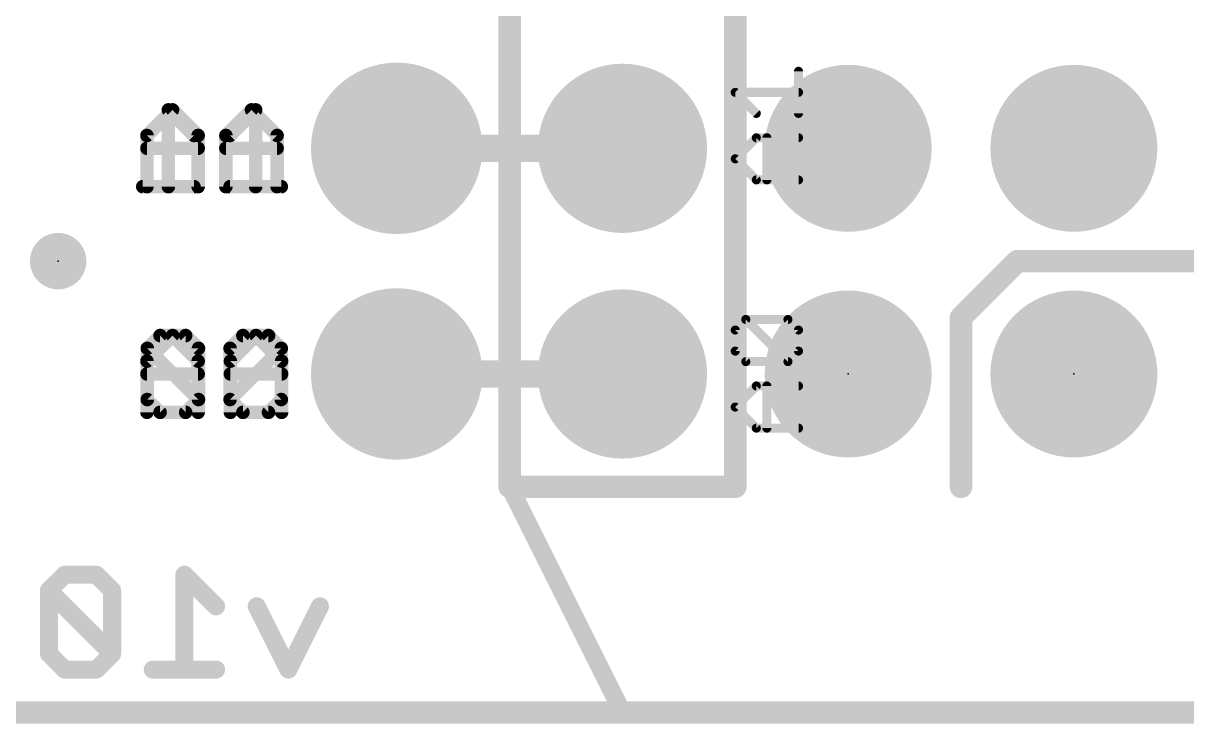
# Model space of a CAD drawing. Extents: x -32 to 75, y -23 to 37.
# Drawn here: x 5.96 to 19.05, y -0.13 to 7.76 of the extents above; entities that cross this region are included whole.
import ezdxf

# ---------------------------------------------------------------- set-up
doc = ezdxf.new("R2010")
doc.units = 0
for name, color, linetype in [('1', 12, 'CONTINUOUS'), ('16', 132, 'CONTINUOUS'), ('17', 110, 'CONTINUOUS'), ('20', 53, 'CONTINUOUS'), ('21', 41, 'CONTINUOUS'), ('22', 40, 'CONTINUOUS'), ('23', 53, 'CONTINUOUS'), ('24', 53, 'CONTINUOUS'), ('51', 53, 'CONTINUOUS')]:
    doc.layers.add(name, color=color, linetype=linetype)

# ---------------------------------------------------------------- blocks, each defined once
blk = doc.blocks.new('PIE')
at = {"const_width": 0.5}
blk.add_lwpolyline([(0, -0.25, 1), (0, 0.25, 1), (0, -0.25)], format="xyb", dxfattribs=at)
blk = doc.blocks.new('ROUNDP')
at = {"const_width": 0.5}
blk.add_lwpolyline([(0, -0.25, 1), (0, 0.25, 1), (0, -0.25)], format="xyb", dxfattribs=at)
blk = doc.blocks.new('RECT')
blk.add_solid([(-0.5, -0.5), (0.5, -0.5), (-0.5, 0.5), (0.5, 0.5)])

msp = doc.modelspace()

# ---------------------------------------------------------------- linework, layer by layer
at = {"layer": '1'}
for points, const_width in [([(10.16, 6.35), (12.7, 6.35)], 0.3048), ([(10.16, 6.35), (12.7, 6.35)], 0.3048), ([(16.51, 4.445), (17.145, 5.08)], 0.254), ([(17.145, 5.08), (34.29, 5.08)], 0.254), ([(16.51, 2.54), (16.51, 4.445)], 0.254), ([(10.16, 3.81), (12.7, 3.81)], 0.3048), ([(10.16, 3.81), (12.7, 3.81)], 0.3048), ([(0, 0), (43.18, 0)], 0.254)]:
    msp.add_lwpolyline(points, dxfattribs=dict(at, const_width=const_width))
for points, const_width in [([(10.16, 6.4262, 1), (10.16, 6.2738)], 0.1524), ([(10.16, 6.4262, 1), (10.16, 6.2738)], 0.1524), ([(12.7, 6.2738, 1), (12.7, 6.4262)], 0.1524), ([(12.7, 6.2738, 1), (12.7, 6.4262)], 0.1524), ([(17.145, 5.1435, 1), (17.145, 5.0165)], 0.127), ([(17.1899, 5.0351, 1), (17.1001, 5.1249)], 0.127), ([(16.5735, 4.445, 1), (16.4465, 4.445)], 0.127), ([(16.4651, 4.4899, 1), (16.5549, 4.4001)], 0.127), ([(10.16, 3.8862, 1), (10.16, 3.7338)], 0.1524), ([(10.16, 3.8862, 1), (10.16, 3.7338)], 0.1524), ([(12.7, 3.7338, 1), (12.7, 3.8862)], 0.1524), ([(12.7, 3.7338, 1), (12.7, 3.8862)], 0.1524), ([(16.4465, 2.54, 1), (16.5735, 2.54)], 0.127)]:
    msp.add_lwpolyline(points, format="xyb", dxfattribs=dict(at, const_width=const_width))
at = {"layer": '16'}
for points, const_width in [([(6.4238, 1.5503), (6.2458, 1.3724)], 0.2032), ([(6.7797, 1.5503), (6.4238, 1.5503)], 0.2032), ([(6.9576, 1.3724), (6.7797, 1.5503)], 0.2032), ([(8.127, 1.1944), (7.7711, 1.5503)], 0.2032), ([(7.7711, 1.5503), (7.7711, 0.4826)], 0.2032), ([(6.2458, 1.3724), (6.2458, 0.6606)], 0.2032), ([(6.9576, 0.6606), (6.2458, 1.3724)], 0.2032), ([(6.9576, 0.6606), (6.9576, 1.3724)], 0.2032), ([(8.9405, 0.4826), (8.5846, 1.1944)], 0.2032), ([(9.2964, 1.1944), (8.9405, 0.4826)], 0.2032), ([(6.2458, 0.6606), (6.4238, 0.4826)], 0.2032), ([(6.7797, 0.4826), (6.9576, 0.6606)], 0.2032), ([(6.4238, 0.4826), (6.7797, 0.4826)], 0.2032), ([(8.127, 0.4826), (7.4152, 0.4826)], 0.2032), ([(0, 0), (43.18, 0)], 0.254)]:
    msp.add_lwpolyline(points, dxfattribs=dict(at, const_width=const_width))
at = {"layer": '16', "const_width": 0.1016}
for points in [[(6.4238, 1.6011, 1), (6.4238, 1.4995)], [(6.4597, 1.5144, 1), (6.3878, 1.5862)], [(6.8156, 1.5862, 1), (6.7437, 1.5144)], [(6.7797, 1.4995, 1), (6.7797, 1.6011)], [(7.807, 1.5862, 1), (7.7352, 1.5144)], [(7.8219, 1.5503, 1), (7.7203, 1.5503)], [(6.2966, 1.3724, 1), (6.195, 1.3724)], [(6.2817, 1.4083, 1), (6.2099, 1.3364)], [(6.2099, 1.4083, 1), (6.2817, 1.3364)], [(7.0084, 1.3724, 1), (6.9068, 1.3724)], [(6.9217, 1.3364, 1), (6.9935, 1.4083)], [(8.0911, 1.1585, 1), (8.1629, 1.2303)], [(8.63, 1.2171, 1), (8.5392, 1.1717)], [(9.3418, 1.1717, 1), (9.251, 1.2171)], [(6.2817, 0.6965, 1), (6.2099, 0.6246)], [(6.195, 0.6606, 1), (6.2966, 0.6606)], [(6.9068, 0.6606, 1), (7.0084, 0.6606)], [(6.9935, 0.6246, 1), (6.9217, 0.6965)], [(6.9217, 0.6246, 1), (6.9935, 0.6965)], [(6.4238, 0.5334, 1), (6.4238, 0.4318)], [(6.3878, 0.4467, 1), (6.4597, 0.5185)], [(6.7437, 0.5185, 1), (6.8156, 0.4467)], [(6.7797, 0.4318, 1), (6.7797, 0.5334)], [(7.4152, 0.5334, 1), (7.4152, 0.4318)], [(7.7203, 0.4826, 1), (7.8219, 0.4826)], [(8.127, 0.4318, 1), (8.127, 0.5334)], [(8.8951, 0.5053, 1), (8.9859, 0.4599)], [(8.8951, 0.4599, 1), (8.9859, 0.5053)]]:
    msp.add_lwpolyline(points, format="xyb", dxfattribs=at)
at = {"layer": '20', "const_width": 0.2032}
msp.add_lwpolyline([(40.64, 0), (2.54, 0)], dxfattribs=at)
at = {"layer": '21'}
for points, const_width in [([(11.43, 2.54), (11.43, 35.56)], 0.2032), ([(11.43, 2.54), (11.43, 33.02)], 0.254), ([(13.97, 33.02), (13.97, 2.54)], 0.254), ([(7.3492, 6.4944), (7.6373, 6.7825)], 0.1524), ([(7.6373, 6.7825), (7.9254, 6.4944)], 0.1524), ([(8.2847, 6.4944), (8.5728, 6.7825)], 0.1524), ([(8.5728, 6.7825), (8.5728, 5.9182)], 0.1524), ([(7.3492, 5.9182), (7.3492, 6.4944)], 0.1524), ([(7.9254, 6.4944), (7.9254, 5.9182)], 0.1524), ([(7.3492, 6.3504), (7.9254, 6.3504)], 0.1524), ([(8.2847, 5.9182), (8.8609, 5.9182)], 0.1524), ([(7.3492, 3.9544), (7.6373, 4.2425)], 0.1524), ([(7.6373, 4.2425), (7.9254, 3.9544)], 0.1524), ([(8.2847, 4.0985), (8.4287, 4.2425)], 0.1524), ([(8.4287, 4.2425), (8.7169, 4.2425)], 0.1524), ([(8.7169, 4.2425), (8.8609, 4.0985)], 0.1524), ([(8.2847, 3.5223), (8.2847, 4.0985)], 0.1524), ([(8.2847, 3.5223), (8.8609, 4.0985)], 0.1524), ([(8.8609, 4.0985), (8.8609, 3.5223)], 0.1524), ([(7.3492, 3.3782), (7.3492, 3.9544)], 0.1524), ([(7.9254, 3.9544), (7.9254, 3.3782)], 0.1524), ([(7.3492, 3.8104), (7.9254, 3.8104)], 0.1524), ([(8.4287, 3.3782), (8.2847, 3.5223)], 0.1524), ([(8.8609, 3.5223), (8.7169, 3.3782)], 0.1524), ([(8.7169, 3.3782), (8.4287, 3.3782)], 0.1524), ([(13.97, 2.54), (11.43, 2.54)], 0.254), ([(12.7, 0), (11.43, 2.54)], 0.2032), ([(30.48, 0), (12.7, 0)], 0.2032)]:
    msp.add_lwpolyline(points, dxfattribs=dict(at, const_width=const_width))
for points, const_width in [([(7.6642, 6.8095, 1), (7.6103, 6.7556)], 0.0762), ([(7.6642, 6.7556, 1), (7.6103, 6.8095)], 0.0762), ([(8.6109, 6.7825, 1), (8.5347, 6.7825)], 0.0762), ([(8.5997, 6.7556, 1), (8.5459, 6.8095)], 0.0762), ([(7.3222, 6.5214, 1), (7.3761, 6.4675)], 0.0762), ([(7.3873, 6.4944, 1), (7.3111, 6.4944)], 0.0762), ([(7.9635, 6.4944, 1), (7.8873, 6.4944)], 0.0762), ([(7.8984, 6.4675, 1), (7.9523, 6.5214)], 0.0762), ([(8.2577, 6.5214, 1), (8.3116, 6.4675)], 0.0762), ([(7.3492, 6.3885, 1), (7.3492, 6.3123)], 0.0762), ([(7.9254, 6.3123, 1), (7.9254, 6.3885)], 0.0762), ([(7.3111, 5.9182, 1), (7.3873, 5.9182)], 0.0762), ([(7.8873, 5.9182, 1), (7.9635, 5.9182)], 0.0762), ([(8.2847, 5.9563, 1), (8.2847, 5.8801)], 0.0762), ([(8.5347, 5.9182, 1), (8.6109, 5.9182)], 0.0762), ([(8.8609, 5.8801, 1), (8.8609, 5.9563)], 0.0762), ([(7.6642, 4.2695, 1), (7.6103, 4.2156)], 0.0762), ([(7.6642, 4.2156, 1), (7.6103, 4.2695)], 0.0762), ([(8.4287, 4.2806, 1), (8.4287, 4.2044)], 0.0762), ([(8.4557, 4.2156, 1), (8.4018, 4.2695)], 0.0762), ([(8.7438, 4.2695, 1), (8.6899, 4.2156)], 0.0762), ([(8.7169, 4.2044, 1), (8.7169, 4.2806)], 0.0762), ([(8.2577, 4.1254, 1), (8.3116, 4.0715)], 0.0762), ([(8.3228, 4.0985, 1), (8.2466, 4.0985)], 0.0762), ([(8.899, 4.0985, 1), (8.8228, 4.0985)], 0.0762), ([(8.8878, 4.0715, 1), (8.834, 4.1254)], 0.0762), ([(8.834, 4.0715, 1), (8.8878, 4.1254)], 0.0762), ([(7.3222, 3.9814, 1), (7.3761, 3.9275)], 0.0762), ([(7.3873, 3.9544, 1), (7.3111, 3.9544)], 0.0762), ([(7.9635, 3.9544, 1), (7.8873, 3.9544)], 0.0762), ([(7.8984, 3.9275, 1), (7.9523, 3.9814)], 0.0762), ([(7.3492, 3.8485, 1), (7.3492, 3.7723)], 0.0762), ([(7.9254, 3.7723, 1), (7.9254, 3.8485)], 0.0762), ([(8.3116, 3.5492, 1), (8.2577, 3.4953)], 0.0762), ([(8.2577, 3.5492, 1), (8.3116, 3.4953)], 0.0762), ([(8.2466, 3.5223, 1), (8.3228, 3.5223)], 0.0762), ([(8.8228, 3.5223, 1), (8.899, 3.5223)], 0.0762), ([(8.8878, 3.4953, 1), (8.834, 3.5492)], 0.0762), ([(7.3111, 3.3782, 1), (7.3873, 3.3782)], 0.0762), ([(7.8873, 3.3782, 1), (7.9635, 3.3782)], 0.0762), ([(8.4287, 3.4163, 1), (8.4287, 3.3401)], 0.0762), ([(8.4018, 3.3513, 1), (8.4557, 3.4051)], 0.0762), ([(8.6899, 3.4051, 1), (8.7438, 3.3513)], 0.0762), ([(8.7169, 3.3401, 1), (8.7169, 3.4163)], 0.0762), ([(11.43, 2.6035, 1), (11.43, 2.4765)], 0.127), ([(11.4754, 2.5627, 1), (11.3846, 2.5173)], 0.1016), ([(13.97, 2.4765, 1), (13.97, 2.6035)], 0.127), ([(11.3665, 2.54, 1), (11.4935, 2.54)], 0.127), ([(11.3792, 2.54, 1), (11.4808, 2.54)], 0.1016), ([(13.9065, 2.54, 1), (14.0335, 2.54)], 0.127), ([(12.7, 0.0508, 1), (12.7, -0.0508)], 0.1016), ([(12.6546, -0.0227, 1), (12.7454, 0.0227)], 0.1016)]:
    msp.add_lwpolyline(points, format="xyb", dxfattribs=dict(at, const_width=const_width))
at = {"layer": '22'}
for points, const_width in [([(11.43, 33.02), (11.43, 2.54)], 0.254), ([(13.97, 2.54), (13.97, 29.21)], 0.254), ([(7.8783, 6.4944), (7.5902, 6.7825)], 0.1524), ([(7.5902, 6.7825), (7.5902, 5.9182)], 0.1524), ([(8.5257, 6.7825), (8.2376, 6.4944)], 0.1524), ([(8.8138, 6.4944), (8.5257, 6.7825)], 0.1524), ([(8.2376, 6.4944), (8.2376, 5.9182)], 0.1524), ([(8.8138, 5.9182), (8.8138, 6.4944)], 0.1524), ([(8.8138, 6.3504), (8.2376, 6.3504)], 0.1524), ([(7.8783, 5.9182), (7.3021, 5.9182)], 0.1524), ([(7.4969, 4.2425), (7.3529, 4.0985)], 0.1524), ([(7.785, 4.2425), (7.4969, 4.2425)], 0.1524), ([(7.9291, 4.0985), (7.785, 4.2425)], 0.1524), ([(8.5765, 4.2425), (8.2884, 3.9544)], 0.1524), ([(8.8646, 3.9544), (8.5765, 4.2425)], 0.1524), ([(7.3529, 4.0985), (7.3529, 3.5223)], 0.1524), ([(7.9291, 3.5223), (7.3529, 4.0985)], 0.1524), ([(7.9291, 3.5223), (7.9291, 4.0985)], 0.1524), ([(8.2884, 3.9544), (8.2884, 3.3782)], 0.1524), ([(8.8646, 3.3782), (8.8646, 3.9544)], 0.1524), ([(8.8646, 3.8104), (8.2884, 3.8104)], 0.1524), ([(7.3529, 3.5223), (7.4969, 3.3782)], 0.1524), ([(7.785, 3.3782), (7.9291, 3.5223)], 0.1524), ([(7.4969, 3.3782), (7.785, 3.3782)], 0.1524), ([(11.43, 2.54), (13.97, 2.54)], 0.254)]:
    msp.add_lwpolyline(points, dxfattribs=dict(at, const_width=const_width))
for points, const_width in [([(7.6171, 6.8095, 1), (7.5632, 6.7556)], 0.0762), ([(7.6283, 6.7825, 1), (7.5521, 6.7825)], 0.0762), ([(8.5526, 6.8095, 1), (8.4987, 6.7556)], 0.0762), ([(8.5526, 6.7556, 1), (8.4987, 6.8095)], 0.0762), ([(7.8513, 6.4675, 1), (7.9052, 6.5214)], 0.0762), ([(8.2106, 6.5214, 1), (8.2645, 6.4675)], 0.0762), ([(8.2757, 6.4944, 1), (8.1995, 6.4944)], 0.0762), ([(8.8519, 6.4944, 1), (8.7757, 6.4944)], 0.0762), ([(8.7869, 6.4675, 1), (8.8407, 6.5214)], 0.0762), ([(8.2376, 6.3885, 1), (8.2376, 6.3123)], 0.0762), ([(8.8138, 6.3123, 1), (8.8138, 6.3885)], 0.0762), ([(7.3021, 5.9563, 1), (7.3021, 5.8801)], 0.0762), ([(7.5521, 5.9182, 1), (7.6283, 5.9182)], 0.0762), ([(7.8783, 5.8801, 1), (7.8783, 5.9563)], 0.0762), ([(8.1995, 5.9182, 1), (8.2757, 5.9182)], 0.0762), ([(8.7757, 5.9182, 1), (8.8519, 5.9182)], 0.0762), ([(7.4969, 4.2806, 1), (7.4969, 4.2044)], 0.0762), ([(7.5239, 4.2156, 1), (7.47, 4.2695)], 0.0762), ([(7.812, 4.2695, 1), (7.7581, 4.2156)], 0.0762), ([(7.785, 4.2044, 1), (7.785, 4.2806)], 0.0762), ([(8.6034, 4.2695, 1), (8.5495, 4.2156)], 0.0762), ([(8.6034, 4.2156, 1), (8.5495, 4.2695)], 0.0762), ([(7.3798, 4.1254, 1), (7.3259, 4.0715)], 0.0762), ([(7.3259, 4.1254, 1), (7.3798, 4.0715)], 0.0762), ([(7.391, 4.0985, 1), (7.3148, 4.0985)], 0.0762), ([(7.9672, 4.0985, 1), (7.891, 4.0985)], 0.0762), ([(7.9021, 4.0715, 1), (7.956, 4.1254)], 0.0762), ([(8.2614, 3.9814, 1), (8.3153, 3.9275)], 0.0762), ([(8.3265, 3.9544, 1), (8.2503, 3.9544)], 0.0762), ([(8.9027, 3.9544, 1), (8.8265, 3.9544)], 0.0762), ([(8.8377, 3.9275, 1), (8.8915, 3.9814)], 0.0762), ([(8.2884, 3.8485, 1), (8.2884, 3.7723)], 0.0762), ([(8.8646, 3.7723, 1), (8.8646, 3.8485)], 0.0762), ([(7.3798, 3.5492, 1), (7.3259, 3.4953)], 0.0762), ([(7.3148, 3.5223, 1), (7.391, 3.5223)], 0.0762), ([(7.891, 3.5223, 1), (7.9672, 3.5223)], 0.0762), ([(7.956, 3.4953, 1), (7.9021, 3.5492)], 0.0762), ([(7.9021, 3.4953, 1), (7.956, 3.5492)], 0.0762), ([(7.4969, 3.4163, 1), (7.4969, 3.3401)], 0.0762), ([(7.47, 3.3513, 1), (7.5239, 3.4051)], 0.0762), ([(7.7581, 3.4051, 1), (7.812, 3.3513)], 0.0762), ([(7.785, 3.3401, 1), (7.785, 3.4163)], 0.0762), ([(8.2503, 3.3782, 1), (8.3265, 3.3782)], 0.0762), ([(8.8265, 3.3782, 1), (8.9027, 3.3782)], 0.0762), ([(11.43, 2.6035, 1), (11.43, 2.4765)], 0.127), ([(13.97, 2.4765, 1), (13.97, 2.6035)], 0.127), ([(11.3665, 2.54, 1), (11.4935, 2.54)], 0.127), ([(13.9065, 2.54, 1), (14.0335, 2.54)], 0.127)]:
    msp.add_lwpolyline(points, format="xyb", dxfattribs=dict(at, const_width=const_width))
at = {"layer": '23'}
for p in [(6.35, 5.08), (15.24, 3.81), (17.78, 3.81)]:
    msp.add_point(p, dxfattribs=at)
at = {"layer": '24'}
msp.add_point((6.35, 5.08), dxfattribs=at)
at = {"layer": '51', "const_width": 0.1016}
for points in [[(14.6812, 6.7428), (14.6812, 7.2174)], [(14.2067, 6.7428), (13.9694, 6.9801)], [(13.9694, 6.9801), (14.6812, 6.9801)], [(13.9694, 6.2317), (14.2067, 6.4689)], [(14.2067, 6.4689), (14.6812, 6.4689)], [(14.3253, 5.9944), (14.3253, 6.4689)], [(14.2067, 5.9944), (13.9694, 6.2317)], [(14.6812, 5.9944), (14.2067, 5.9944)], [(13.9694, 4.3047), (14.088, 4.4234)], [(14.088, 4.4234), (14.5626, 4.4234)], [(14.5626, 3.9488), (14.088, 4.4234)], [(14.5626, 4.4234), (14.6812, 4.3047)], [(13.9694, 4.0675), (13.9694, 4.3047)], [(14.6812, 4.3047), (14.6812, 4.0675)], [(14.088, 3.9488), (13.9694, 4.0675)], [(14.6812, 4.0675), (14.5626, 3.9488)], [(14.5626, 3.9488), (14.088, 3.9488)], [(13.9694, 3.4377), (14.2067, 3.6749)], [(14.2067, 3.6749), (14.6812, 3.6749)], [(14.3253, 3.2004), (14.3253, 3.6749)], [(14.2067, 3.2004), (13.9694, 3.4377)], [(14.6812, 3.2004), (14.2067, 3.2004)]]:
    msp.add_lwpolyline(points, dxfattribs=at)
at = {"layer": '51', "const_width": 0.0508}
for points in [[(14.7066, 7.2174, 1), (14.6558, 7.2174)], [(13.9874, 6.998, 1), (13.9514, 6.9621)], [(13.9694, 7.0055, 1), (13.9694, 6.9547)], [(14.6812, 6.9547, 1), (14.6812, 7.0055)], [(14.1887, 6.7249, 1), (14.2246, 6.7608)], [(14.6558, 6.7428, 1), (14.7066, 6.7428)], [(14.2067, 6.4943, 1), (14.2067, 6.4435)], [(14.2246, 6.451, 1), (14.1887, 6.4869)], [(14.3507, 6.4689, 1), (14.2999, 6.4689)], [(14.6812, 6.4435, 1), (14.6812, 6.4943)], [(13.9874, 6.2496, 1), (13.9514, 6.2137)], [(13.9514, 6.2496, 1), (13.9874, 6.2137)], [(14.2067, 6.0198, 1), (14.2067, 5.969)], [(14.1887, 5.9764, 1), (14.2246, 6.0124)], [(14.6812, 5.969, 1), (14.6812, 6.0198)], [(14.2999, 5.9944, 1), (14.3507, 5.9944)], [(14.088, 4.4488, 1), (14.088, 4.398)], [(14.106, 4.4413, 1), (14.0701, 4.4054)], [(14.106, 4.4054, 1), (14.0701, 4.4413)], [(14.5805, 4.4413, 1), (14.5446, 4.4054)], [(14.5626, 4.398, 1), (14.5626, 4.4488)], [(13.9948, 4.3047, 1), (13.944, 4.3047)], [(13.9514, 4.3227, 1), (13.9874, 4.2868)], [(14.7066, 4.3047, 1), (14.6558, 4.3047)], [(14.6632, 4.2868, 1), (14.6992, 4.3227)], [(13.9874, 4.0854, 1), (13.9514, 4.0495)], [(13.944, 4.0675, 1), (13.9948, 4.0675)], [(14.6558, 4.0675, 1), (14.7066, 4.0675)], [(14.6992, 4.0495, 1), (14.6632, 4.0854)], [(14.088, 3.9742, 1), (14.088, 3.9234)], [(14.0701, 3.9309, 1), (14.106, 3.9668)], [(14.5446, 3.9668, 1), (14.5805, 3.9309)], [(14.5446, 3.9309, 1), (14.5805, 3.9668)], [(14.5626, 3.9234, 1), (14.5626, 3.9742)], [(14.2067, 3.7003, 1), (14.2067, 3.6495)], [(14.2246, 3.657, 1), (14.1887, 3.6929)], [(14.3507, 3.6749, 1), (14.2999, 3.6749)], [(14.6812, 3.6495, 1), (14.6812, 3.7003)], [(13.9874, 3.4556, 1), (13.9514, 3.4197)], [(13.9514, 3.4556, 1), (13.9874, 3.4197)], [(14.2067, 3.2258, 1), (14.2067, 3.175)], [(14.1887, 3.1824, 1), (14.2246, 3.2184)], [(14.2999, 3.2004, 1), (14.3507, 3.2004)], [(14.6812, 3.175, 1), (14.6812, 3.2258)]]:
    msp.add_lwpolyline(points, format="xyb", dxfattribs=at)

# ---------------------------------------------------------------- block references
at = {"layer": '1', "xscale": 0.635, "yscale": 0.635}
msp.add_blockref('PIE', (6.35, 5.08), dxfattribs=at)
at = {"layer": '16', "xscale": 0.635, "yscale": 0.635}
msp.add_blockref('PIE', (6.35, 5.08), dxfattribs=at)
at = {"layer": '17'}
for p, xscale, yscale, rotation in [((10.16, 6.35), 1.9304, 1.9304, 0.1), ((10.16, 6.35), 1.9304, 1.9304, 0.1), ((15.24, 6.35), 1.8796, 1.8796, 180), ((15.24, 6.35), 1.8796, 1.8796, 180), ((17.78, 6.35), 1.8796, 1.8796, 180), ((17.78, 6.35), 1.8796, 1.8796, 180), ((10.16, 3.81), 1.9304, 1.9304, 0.1), ((10.16, 3.81), 1.9304, 1.9304, 0.1), ((15.24, 3.81), 1.8796, 1.8796, 180), ((15.24, 3.81), 1.8796, 1.8796, 180), ((17.78, 3.81), 1.8796, 1.8796, 180), ((17.78, 3.81), 1.8796, 1.8796, 180)]:
    msp.add_blockref('ROUNDP', p, dxfattribs=dict(at, xscale=xscale, yscale=yscale, rotation=rotation))
at = {"layer": '17', "xscale": 1.905, "yscale": 1.905}
for p in [(12.7, 6.35), (12.7, 6.35), (12.7, 3.81), (12.7, 3.81)]:
    msp.add_blockref('ROUNDP', p, dxfattribs=at)
at = {"layer": '51', "xscale": 0.508, "yscale": 0.508, "rotation": 90}
for p in [(15.24, 6.35), (17.78, 6.35), (15.24, 3.81), (17.78, 3.81)]:
    msp.add_blockref('RECT', p, dxfattribs=at)

doc.saveas('drawing.dxf')
